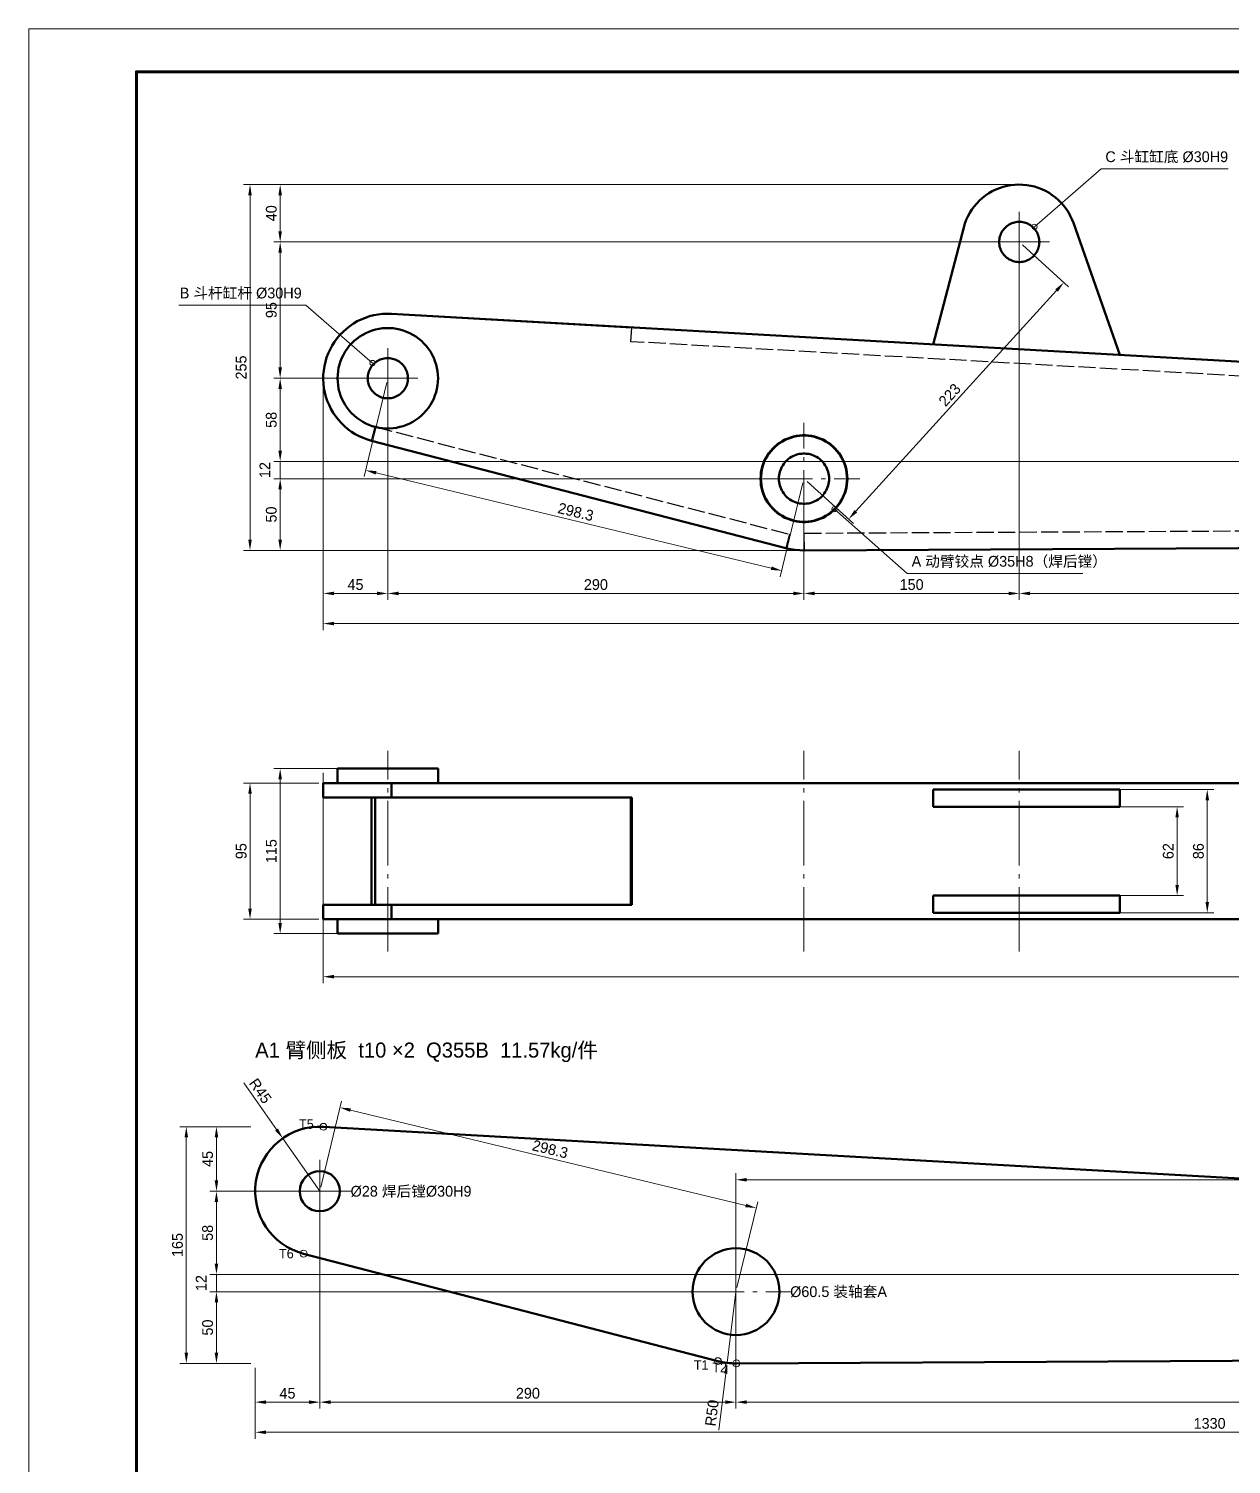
# Model space of a CAD drawing. Header units: millimetres. Extents: x 0 to 2523, y 0 to 1782.
# Drawn here: x 0 to 838, y 781 to 1782 of the extents above; entities that cross this region are included whole.
import ezdxf
from ezdxf.enums import TextEntityAlignment as Align

# ---------------------------------------------------------------- set-up
doc = ezdxf.new("R2010")
doc.units = ezdxf.units.MM
doc.header["$LTSCALE"] = 3
doc.linetypes.add('GB_CENTER', pattern=[20, 15, -2, 1, -2])
doc.linetypes.add('GB_HIDDEN', pattern=[5, 4, -1])
for name, color, linetype, lineweight in [('CENTER', 7, 'GB_CENTER', 18), ('DIM', 7, 'Continuous', 18), ('FRAME', 7, 'Continuous', 70), ('HIDDEN', 7, 'GB_HIDDEN', 25), ('OUTLINE', 7, 'Continuous', 50), ('TEXT', 7, 'Continuous', 25), ('THIN', 7, 'Continuous', 18)]:
    doc.layers.add(name, color=color, linetype=linetype, lineweight=lineweight)
doc.styles.add('CJK', font='wqy-zenhei.ttc')
doc.dimstyles.new('GB', dxfattribs={"dimscale": 3, "dimtxt": 2.5, "dimasz": 2.5, "dimexe": 1.5, "dimexo": 1, "dimgap": 0.8, "dimtad": 1, "dimdec": 1, "dimdsep": 46, "dimtxsty": 'CJK', "dimcen": 2.5, "dimazin": 3, "dimtfac": 1, "dimtmove": 0, "dimatfit": 3, "dimlwd": 18, "dimlwe": 18})

msp = doc.modelspace()

# ---------------------------------------------------------------- linework, layer by layer
at = {"layer": 'CENTER'}
for p, q in [((690.2, 1609.37), (690.2, 1657.37)), ((666.2, 1633.37), (714.2, 1633.37)), ((250.2, 1514.37), (250.2, 1562.37)), ((226.2, 1538.37), (274.2, 1538.37)), ((540.2, 1429.37), (540.2, 1507.37)), ((501.2, 1468.37), (579.2, 1468.37)), ((250.2, 1138.74), (250.2, 1278.74)), ((540.2, 1138.74), (540.2, 1278.74)), ((690.2, 1138.74), (690.2, 1278.74)), ((202.81, 948.69), (202.81, 994.69)), ((179.81, 971.69), (225.81, 971.69)), ((492.81, 862.44), (492.81, 940.94)), ((453.56, 901.69), (532.06, 901.69))]:
    msp.add_line(p, q, dxfattribs=at)
at = {"layer": 'DIM'}
for points in [[(700.8, 1643.97), (747.2, 1684.37), (835.7, 1684.37)], [(239.59, 1548.97), (193.2, 1589.37), (104.7, 1589.37)], [(561.41, 1447.16), (612.2, 1402.37), (734.45, 1402.37)]]:
    msp.add_lwpolyline(points, dxfattribs=at)
for centre in [(700.8, 1643.97), (239.59, 1548.97), (561.41, 1447.16)]:
    msp.add_circle(centre, 1.8, dxfattribs=at)
at = {"layer": 'FRAME'}
msp.add_lwpolyline([(75, 30), (2493, 30), (2493, 1752), (75, 1752)], close=True, dxfattribs=at)
at = {"layer": 'HIDDEN'}
for points in [[(727.94, 1646.61), (726.94, 1649.17), (725.77, 1651.67), (724.42, 1654.07), (722.92, 1656.38), (721.26, 1658.57), (719.45, 1660.65), (717.5, 1662.6), (715.42, 1664.41), (713.23, 1666.07), (710.92, 1667.58), (708.52, 1668.93), (706.03, 1670.1), (703.46, 1671.11), (700.83, 1671.93), (698.15, 1672.57), (695.44, 1673.02), (692.69, 1673.29), (689.94, 1673.37), (687.19, 1673.26), (684.45, 1672.95), (681.74, 1672.46), (679.07, 1671.79), (676.45, 1670.93), (673.9, 1669.9), (671.42, 1668.69), (669.04, 1667.31), (666.75, 1665.78), (664.57, 1664.08), (662.52, 1662.25), (660.6, 1660.28), (658.82, 1658.17), (657.18, 1655.96), (655.71, 1653.63), (654.4, 1651.21), (653.25, 1648.7), (652.28, 1646.12), (651.5, 1643.48)], [(727.94, 1646.61), (726.94, 1649.17), (725.77, 1651.67), (724.42, 1654.07), (722.92, 1656.38), (721.26, 1658.57), (719.45, 1660.65), (717.5, 1662.6), (715.42, 1664.41), (713.23, 1666.07), (710.92, 1667.58), (708.52, 1668.93), (706.03, 1670.1), (703.46, 1671.11), (700.83, 1671.93), (698.15, 1672.57), (695.44, 1673.02), (692.69, 1673.29), (689.94, 1673.37), (687.19, 1673.26), (684.45, 1672.95), (681.74, 1672.46), (679.07, 1671.79), (676.45, 1670.93), (673.9, 1669.9), (671.42, 1668.69), (669.04, 1667.31), (666.75, 1665.78), (664.57, 1664.08), (662.52, 1662.25), (660.6, 1660.28), (658.82, 1658.17), (657.18, 1655.96), (655.71, 1653.63), (654.4, 1651.21), (653.25, 1648.7), (652.28, 1646.12), (651.5, 1643.48)], [(727.94, 1646.61), (726.94, 1649.17), (725.77, 1651.67), (724.42, 1654.07), (722.92, 1656.38), (721.26, 1658.57), (719.45, 1660.65), (717.5, 1662.6), (715.42, 1664.41), (713.23, 1666.07), (710.92, 1667.58), (708.52, 1668.93), (706.03, 1670.1), (703.46, 1671.11), (700.83, 1671.93), (698.15, 1672.57), (695.44, 1673.02), (692.69, 1673.29), (689.94, 1673.37), (687.19, 1673.26), (684.45, 1672.95), (681.74, 1672.46), (679.07, 1671.79), (676.45, 1670.93), (673.9, 1669.9), (671.42, 1668.69), (669.04, 1667.31), (666.75, 1665.78), (664.57, 1664.08), (662.52, 1662.25), (660.6, 1660.28), (658.82, 1658.17), (657.18, 1655.96), (655.71, 1653.63), (654.4, 1651.21), (653.25, 1648.7), (652.28, 1646.12), (651.5, 1643.48)], [(651.5, 1643.48), (630.2, 1561.99)], [(651.5, 1643.48), (630.2, 1561.99)], [(651.5, 1643.48), (630.2, 1561.99)], [(704.2, 1633.37), (704.16, 1632.39), (704.06, 1631.42), (703.89, 1630.46), (703.65, 1629.51), (703.35, 1628.58), (702.99, 1627.67), (702.56, 1626.8), (702.07, 1625.95), (701.52, 1625.14), (700.92, 1624.37), (700.27, 1623.64), (699.56, 1622.96), (698.82, 1622.34), (698.03, 1621.76), (697.2, 1621.24), (696.33, 1620.79), (695.44, 1620.39), (694.52, 1620.05), (693.58, 1619.78), (692.63, 1619.58), (691.66, 1619.45), (690.69, 1619.38), (689.71, 1619.38), (688.73, 1619.45), (687.77, 1619.58), (686.81, 1619.78), (685.87, 1620.05), (684.95, 1620.39), (684.06, 1620.79), (683.2, 1621.24), (682.37, 1621.76), (681.58, 1622.34), (680.83, 1622.96), (680.13, 1623.64), (679.47, 1624.37), (678.87, 1625.14), (678.32, 1625.95), (677.84, 1626.8), (677.41, 1627.67), (677.04, 1628.58), (676.74, 1629.51), (676.5, 1630.46), (676.33, 1631.42), (676.23, 1632.39), (676.2, 1633.37), (676.23, 1634.34), (676.33, 1635.32), (676.5, 1636.28), (676.74, 1637.23), (677.04, 1638.16), (677.41, 1639.06), (677.84, 1639.94), (678.32, 1640.79), (678.87, 1641.6), (679.47, 1642.37), (680.13, 1643.09), (680.83, 1643.77), (681.58, 1644.4), (682.37, 1644.97), (683.2, 1645.49), (684.06, 1645.95), (684.95, 1646.35), (685.87, 1646.68), (686.81, 1646.95), (687.77, 1647.16), (688.73, 1647.29), (689.71, 1647.36), (690.69, 1647.36), (691.66, 1647.29), (692.63, 1647.16), (693.58, 1646.95), (694.52, 1646.68), (695.44, 1646.35), (696.33, 1645.95), (697.2, 1645.49), (698.03, 1644.97), (698.82, 1644.4), (699.56, 1643.77), (700.27, 1643.09), (700.92, 1642.37), (701.52, 1641.6), (702.07, 1640.79), (702.56, 1639.94), (702.99, 1639.06), (703.35, 1638.16), (703.65, 1637.23), (703.89, 1636.28), (704.06, 1635.32), (704.16, 1634.34), (704.2, 1633.37)], [(704.2, 1633.37), (704.16, 1632.39), (704.06, 1631.42), (703.89, 1630.46), (703.65, 1629.51), (703.35, 1628.58), (702.99, 1627.67), (702.56, 1626.8), (702.07, 1625.95), (701.52, 1625.14), (700.92, 1624.37), (700.27, 1623.64), (699.56, 1622.96), (698.82, 1622.34), (698.03, 1621.76), (697.2, 1621.24), (696.33, 1620.79), (695.44, 1620.39), (694.52, 1620.05), (693.58, 1619.78), (692.63, 1619.58), (691.66, 1619.45), (690.69, 1619.38), (689.71, 1619.38), (688.73, 1619.45), (687.77, 1619.58), (686.81, 1619.78), (685.87, 1620.05), (684.95, 1620.39), (684.06, 1620.79), (683.2, 1621.24), (682.37, 1621.76), (681.58, 1622.34), (680.83, 1622.96), (680.13, 1623.64), (679.47, 1624.37), (678.87, 1625.14), (678.32, 1625.95), (677.84, 1626.8), (677.41, 1627.67), (677.04, 1628.58), (676.74, 1629.51), (676.5, 1630.46), (676.33, 1631.42), (676.23, 1632.39), (676.2, 1633.37), (676.23, 1634.34), (676.33, 1635.32), (676.5, 1636.28), (676.74, 1637.23), (677.04, 1638.16), (677.41, 1639.06), (677.84, 1639.94), (678.32, 1640.79), (678.87, 1641.6), (679.47, 1642.37), (680.13, 1643.09), (680.83, 1643.77), (681.58, 1644.4), (682.37, 1644.97), (683.2, 1645.49), (684.06, 1645.95), (684.95, 1646.35), (685.87, 1646.68), (686.81, 1646.95), (687.77, 1647.16), (688.73, 1647.29), (689.71, 1647.36), (690.69, 1647.36), (691.66, 1647.29), (692.63, 1647.16), (693.58, 1646.95), (694.52, 1646.68), (695.44, 1646.35), (696.33, 1645.95), (697.2, 1645.49), (698.03, 1644.97), (698.82, 1644.4), (699.56, 1643.77), (700.27, 1643.09), (700.92, 1642.37), (701.52, 1641.6), (702.07, 1640.79), (702.56, 1639.94), (702.99, 1639.06), (703.35, 1638.16), (703.65, 1637.23), (703.89, 1636.28), (704.06, 1635.32), (704.16, 1634.34), (704.2, 1633.37)], [(704.2, 1633.37), (704.16, 1632.39), (704.06, 1631.42), (703.89, 1630.46), (703.65, 1629.51), (703.35, 1628.58), (702.99, 1627.67), (702.56, 1626.8), (702.07, 1625.95), (701.52, 1625.14), (700.92, 1624.37), (700.27, 1623.64), (699.56, 1622.96), (698.82, 1622.34), (698.03, 1621.76), (697.2, 1621.24), (696.33, 1620.79), (695.44, 1620.39), (694.52, 1620.05), (693.58, 1619.78), (692.63, 1619.58), (691.66, 1619.45), (690.69, 1619.38), (689.71, 1619.38), (688.73, 1619.45), (687.77, 1619.58), (686.81, 1619.78), (685.87, 1620.05), (684.95, 1620.39), (684.06, 1620.79), (683.2, 1621.24), (682.37, 1621.76), (681.58, 1622.34), (680.83, 1622.96), (680.13, 1623.64), (679.47, 1624.37), (678.87, 1625.14), (678.32, 1625.95), (677.84, 1626.8), (677.41, 1627.67), (677.04, 1628.58), (676.74, 1629.51), (676.5, 1630.46), (676.33, 1631.42), (676.23, 1632.39), (676.2, 1633.37), (676.23, 1634.34), (676.33, 1635.32), (676.5, 1636.28), (676.74, 1637.23), (677.04, 1638.16), (677.41, 1639.06), (677.84, 1639.94), (678.32, 1640.79), (678.87, 1641.6), (679.47, 1642.37), (680.13, 1643.09), (680.83, 1643.77), (681.58, 1644.4), (682.37, 1644.97), (683.2, 1645.49), (684.06, 1645.95), (684.95, 1646.35), (685.87, 1646.68), (686.81, 1646.95), (687.77, 1647.16), (688.73, 1647.29), (689.71, 1647.36), (690.69, 1647.36), (691.66, 1647.29), (692.63, 1647.16), (693.58, 1646.95), (694.52, 1646.68), (695.44, 1646.35), (696.33, 1645.95), (697.2, 1645.49), (698.03, 1644.97), (698.82, 1644.4), (699.56, 1643.77), (700.27, 1643.09), (700.92, 1642.37), (701.52, 1641.6), (702.07, 1640.79), (702.56, 1639.94), (702.99, 1639.06), (703.35, 1638.16), (703.65, 1637.23), (703.89, 1636.28), (704.06, 1635.32), (704.16, 1634.34), (704.2, 1633.37)], [(760.2, 1554.65), (727.94, 1646.61)], [(760.2, 1554.65), (727.94, 1646.61)], [(252.73, 1583.3), (249.65, 1583.37), (246.58, 1583.22), (243.52, 1582.87), (240.49, 1582.31), (237.5, 1581.54), (234.58, 1580.57), (231.73, 1579.4), (228.96, 1578.04), (226.3, 1576.5), (223.75, 1574.77), (221.32, 1572.88), (219.02, 1570.82), (216.88, 1568.61), (214.88, 1566.26), (213.06, 1563.78), (211.41, 1561.18), (209.94, 1558.47), (208.66, 1555.67), (207.57, 1552.79), (206.68, 1549.84), (206, 1546.83), (205.52, 1543.79), (205.26, 1540.72), (205.2, 1537.64), (205.36, 1534.56), (205.72, 1531.5), (206.3, 1528.48), (207.08, 1525.5), (208.06, 1522.58), (209.24, 1519.73), (210.61, 1516.97), (212.17, 1514.31), (213.9, 1511.77), (215.81, 1509.35), (217.87, 1507.06), (220.09, 1504.92), (222.45, 1502.94), (224.94, 1501.13), (227.54, 1499.49), (230.26, 1498.03), (233.06, 1496.76), (235.95, 1495.68), (238.91, 1494.81)], [(252.73, 1583.3), (249.65, 1583.37), (246.58, 1583.22), (243.52, 1582.87), (240.49, 1582.31), (237.5, 1581.54), (234.58, 1580.57), (231.73, 1579.4), (228.96, 1578.04), (226.3, 1576.5), (223.75, 1574.77), (221.32, 1572.88), (219.02, 1570.82), (216.88, 1568.61), (214.88, 1566.26), (213.06, 1563.78), (211.41, 1561.18), (209.94, 1558.47), (208.66, 1555.67), (207.57, 1552.79), (206.68, 1549.84), (206, 1546.83), (205.52, 1543.79), (205.26, 1540.72), (205.2, 1537.64), (205.36, 1534.56), (205.72, 1531.5), (206.3, 1528.48), (207.08, 1525.5), (208.06, 1522.58), (209.24, 1519.73), (210.61, 1516.97), (212.17, 1514.31), (213.9, 1511.77), (215.81, 1509.35), (217.87, 1507.06), (220.09, 1504.92), (222.45, 1502.94), (224.94, 1501.13), (227.54, 1499.49), (230.26, 1498.03), (233.06, 1496.76), (235.95, 1495.68), (238.91, 1494.81)], [(252.73, 1583.3), (249.65, 1583.37), (246.58, 1583.22), (243.52, 1582.87), (240.49, 1582.31), (237.5, 1581.54), (234.58, 1580.57), (231.73, 1579.4), (228.96, 1578.04), (226.3, 1576.5), (223.75, 1574.77), (221.32, 1572.88), (219.02, 1570.82), (216.88, 1568.61), (214.88, 1566.26), (213.06, 1563.78), (211.41, 1561.18), (209.94, 1558.47), (208.66, 1555.67), (207.57, 1552.79), (206.68, 1549.84), (206, 1546.83), (205.52, 1543.79), (205.26, 1540.72), (205.2, 1537.64), (205.36, 1534.56), (205.72, 1531.5), (206.3, 1528.48), (207.08, 1525.5), (208.06, 1522.58), (209.24, 1519.73), (210.61, 1516.97), (212.17, 1514.31), (213.9, 1511.77), (215.81, 1509.35), (217.87, 1507.06), (220.09, 1504.92), (222.45, 1502.94), (224.94, 1501.13), (227.54, 1499.49), (230.26, 1498.03), (233.06, 1496.76), (235.95, 1495.68), (238.91, 1494.81)], [(420.2, 1573.84), (252.73, 1583.3)], [(1492.73, 1513.3), (252.73, 1583.3)], [(285.2, 1538.37), (285.11, 1540.81), (284.86, 1543.24), (284.43, 1545.65), (283.84, 1548.02), (283.09, 1550.34), (282.17, 1552.6), (281.1, 1554.8), (279.88, 1556.92), (278.51, 1558.94), (277.01, 1560.87), (275.37, 1562.68), (273.62, 1564.38), (271.74, 1565.95), (269.77, 1567.38), (267.7, 1568.68), (265.54, 1569.83), (263.31, 1570.82), (261.01, 1571.66), (258.66, 1572.33), (256.27, 1572.84), (253.86, 1573.18), (251.42, 1573.35), (248.98, 1573.35), (246.54, 1573.18), (244.12, 1572.84), (241.73, 1572.33), (239.38, 1571.66), (237.09, 1570.82), (234.85, 1569.83), (232.7, 1568.68), (230.62, 1567.38), (228.65, 1565.95), (226.78, 1564.38), (225.02, 1562.68), (223.39, 1560.87), (221.88, 1558.94), (220.51, 1556.92), (219.29, 1554.8), (218.22, 1552.6), (217.31, 1550.34), (216.55, 1548.02), (215.96, 1545.65), (215.54, 1543.24), (215.28, 1540.81), (215.2, 1538.37), (215.28, 1535.93), (215.54, 1533.5), (215.96, 1531.09), (216.55, 1528.72), (217.31, 1526.4), (218.22, 1524.13), (219.29, 1521.94), (220.51, 1519.82), (221.88, 1517.8), (223.39, 1515.87), (225.02, 1514.06), (226.78, 1512.36), (228.65, 1510.79), (230.62, 1509.35), (232.7, 1508.06), (234.85, 1506.91), (237.09, 1505.92), (239.38, 1505.08), (241.73, 1504.41), (244.12, 1503.9), (246.54, 1503.56), (248.98, 1503.39), (251.42, 1503.39), (253.86, 1503.56), (256.27, 1503.9), (258.66, 1504.41), (261.01, 1505.08), (263.31, 1505.92), (265.54, 1506.91), (267.7, 1508.06), (269.77, 1509.35), (271.74, 1510.79), (273.62, 1512.36), (275.37, 1514.06), (277.01, 1515.87), (278.51, 1517.8), (279.88, 1519.82), (281.1, 1521.94), (282.17, 1524.13), (283.09, 1526.4), (283.84, 1528.72), (284.43, 1531.09), (284.86, 1533.5), (285.11, 1535.93), (285.2, 1538.37)], [(285.2, 1538.37), (285.11, 1540.81), (284.86, 1543.24), (284.43, 1545.65), (283.84, 1548.02), (283.09, 1550.34), (282.17, 1552.6), (281.1, 1554.8), (279.88, 1556.92), (278.51, 1558.94), (277.01, 1560.87), (275.37, 1562.68), (273.62, 1564.38), (271.74, 1565.95), (269.77, 1567.38), (267.7, 1568.68), (265.54, 1569.83), (263.31, 1570.82), (261.01, 1571.66), (258.66, 1572.33), (256.27, 1572.84), (253.86, 1573.18), (251.42, 1573.35), (248.98, 1573.35), (246.54, 1573.18), (244.12, 1572.84), (241.73, 1572.33), (239.38, 1571.66), (237.09, 1570.82), (234.85, 1569.83), (232.7, 1568.68), (230.62, 1567.38), (228.65, 1565.95), (226.78, 1564.38), (225.02, 1562.68), (223.39, 1560.87), (221.88, 1558.94), (220.51, 1556.92), (219.29, 1554.8), (218.22, 1552.6), (217.31, 1550.34), (216.55, 1548.02), (215.96, 1545.65), (215.54, 1543.24), (215.28, 1540.81), (215.2, 1538.37), (215.28, 1535.93), (215.54, 1533.5), (215.96, 1531.09), (216.55, 1528.72), (217.31, 1526.4), (218.22, 1524.13), (219.29, 1521.94), (220.51, 1519.82), (221.88, 1517.8), (223.39, 1515.87), (225.02, 1514.06), (226.78, 1512.36), (228.65, 1510.79), (230.62, 1509.35), (232.7, 1508.06), (234.85, 1506.91), (237.09, 1505.92), (239.38, 1505.08), (241.73, 1504.41), (244.12, 1503.9), (246.54, 1503.56), (248.98, 1503.39), (251.42, 1503.39), (253.86, 1503.56), (256.27, 1503.9), (258.66, 1504.41), (261.01, 1505.08), (263.31, 1505.92), (265.54, 1506.91), (267.7, 1508.06), (269.77, 1509.35), (271.74, 1510.79), (273.62, 1512.36), (275.37, 1514.06), (277.01, 1515.87), (278.51, 1517.8), (279.88, 1519.82), (281.1, 1521.94), (282.17, 1524.13), (283.09, 1526.4), (283.84, 1528.72), (284.43, 1531.09), (284.86, 1533.5), (285.11, 1535.93), (285.2, 1538.37)], [(285.2, 1538.37), (285.11, 1540.81), (284.86, 1543.24), (284.43, 1545.65), (283.84, 1548.02), (283.09, 1550.34), (282.17, 1552.6), (281.1, 1554.8), (279.88, 1556.92), (278.51, 1558.94), (277.01, 1560.87), (275.37, 1562.68), (273.62, 1564.38), (271.74, 1565.95), (269.77, 1567.38), (267.7, 1568.68), (265.54, 1569.83), (263.31, 1570.82), (261.01, 1571.66), (258.66, 1572.33), (256.27, 1572.84), (253.86, 1573.18), (251.42, 1573.35), (248.98, 1573.35), (246.54, 1573.18), (244.12, 1572.84), (241.73, 1572.33), (239.38, 1571.66), (237.09, 1570.82), (234.85, 1569.83), (232.7, 1568.68), (230.62, 1567.38), (228.65, 1565.95), (226.78, 1564.38), (225.02, 1562.68), (223.39, 1560.87), (221.88, 1558.94), (220.51, 1556.92), (219.29, 1554.8), (218.22, 1552.6), (217.31, 1550.34), (216.55, 1548.02), (215.96, 1545.65), (215.54, 1543.24), (215.28, 1540.81), (215.2, 1538.37), (215.28, 1535.93), (215.54, 1533.5), (215.96, 1531.09), (216.55, 1528.72), (217.31, 1526.4), (218.22, 1524.13), (219.29, 1521.94), (220.51, 1519.82), (221.88, 1517.8), (223.39, 1515.87), (225.02, 1514.06), (226.78, 1512.36), (228.65, 1510.79), (230.62, 1509.35), (232.7, 1508.06), (234.85, 1506.91), (237.09, 1505.92), (239.38, 1505.08), (241.73, 1504.41), (244.12, 1503.9), (246.54, 1503.56), (248.98, 1503.39), (251.42, 1503.39), (253.86, 1503.56), (256.27, 1503.9), (258.66, 1504.41), (261.01, 1505.08), (263.31, 1505.92), (265.54, 1506.91), (267.7, 1508.06), (269.77, 1509.35), (271.74, 1510.79), (273.62, 1512.36), (275.37, 1514.06), (277.01, 1515.87), (278.51, 1517.8), (279.88, 1519.82), (281.1, 1521.94), (282.17, 1524.13), (283.09, 1526.4), (283.84, 1528.72), (284.43, 1531.09), (284.86, 1533.5), (285.11, 1535.93), (285.2, 1538.37)], [(419.63, 1563.86), (420.2, 1573.84)], [(419.63, 1563.86), (420.2, 1573.84)], [(1492.17, 1503.31), (419.63, 1563.86)], [(1492.17, 1503.31), (419.63, 1563.86)], [(630.2, 1561.99), (760.2, 1554.65)], [(630.2, 1561.99), (760.2, 1554.65)], [(630.2, 1561.99), (760.2, 1554.65)], [(630.2, 1561.99), (760.2, 1554.65)], [(264.2, 1538.37), (264.16, 1537.39), (264.06, 1536.42), (263.89, 1535.46), (263.65, 1534.51), (263.35, 1533.58), (262.99, 1532.67), (262.56, 1531.8), (262.07, 1530.95), (261.52, 1530.14), (260.92, 1529.37), (260.27, 1528.64), (259.56, 1527.96), (258.82, 1527.34), (258.03, 1526.76), (257.2, 1526.24), (256.33, 1525.79), (255.44, 1525.39), (254.52, 1525.05), (253.58, 1524.78), (252.63, 1524.58), (251.66, 1524.45), (250.69, 1524.38), (249.71, 1524.38), (248.73, 1524.45), (247.77, 1524.58), (246.81, 1524.78), (245.87, 1525.05), (244.95, 1525.39), (244.06, 1525.79), (243.2, 1526.24), (242.37, 1526.76), (241.58, 1527.34), (240.83, 1527.96), (240.13, 1528.64), (239.47, 1529.37), (238.87, 1530.14), (238.32, 1530.95), (237.84, 1531.8), (237.41, 1532.67), (237.04, 1533.58), (236.74, 1534.51), (236.5, 1535.46), (236.33, 1536.42), (236.23, 1537.39), (236.2, 1538.37), (236.23, 1539.34), (236.33, 1540.32), (236.5, 1541.28), (236.74, 1542.23), (237.04, 1543.16), (237.41, 1544.06), (237.84, 1544.94), (238.32, 1545.79), (238.87, 1546.6), (239.47, 1547.37), (240.13, 1548.09), (240.83, 1548.77), (241.58, 1549.4), (242.37, 1549.97), (243.2, 1550.49), (244.06, 1550.95), (244.95, 1551.35), (245.87, 1551.68), (246.81, 1551.95), (247.77, 1552.16), (248.73, 1552.29), (249.71, 1552.36), (250.69, 1552.36), (251.66, 1552.29), (252.63, 1552.16), (253.58, 1551.95), (254.52, 1551.68), (255.44, 1551.35), (256.33, 1550.95), (257.2, 1550.49), (258.03, 1549.97), (258.82, 1549.4), (259.56, 1548.77), (260.27, 1548.09), (260.92, 1547.37), (261.52, 1546.6), (262.07, 1545.79), (262.56, 1544.94), (262.99, 1544.06), (263.35, 1543.16), (263.65, 1542.23), (263.89, 1541.28), (264.06, 1540.32), (264.16, 1539.34), (264.2, 1538.37)], [(264.2, 1538.37), (264.16, 1537.39), (264.06, 1536.42), (263.89, 1535.46), (263.65, 1534.51), (263.35, 1533.58), (262.99, 1532.67), (262.56, 1531.8), (262.07, 1530.95), (261.52, 1530.14), (260.92, 1529.37), (260.27, 1528.64), (259.56, 1527.96), (258.82, 1527.34), (258.03, 1526.76), (257.2, 1526.24), (256.33, 1525.79), (255.44, 1525.39), (254.52, 1525.05), (253.58, 1524.78), (252.63, 1524.58), (251.66, 1524.45), (250.69, 1524.38), (249.71, 1524.38), (248.73, 1524.45), (247.77, 1524.58), (246.81, 1524.78), (245.87, 1525.05), (244.95, 1525.39), (244.06, 1525.79), (243.2, 1526.24), (242.37, 1526.76), (241.58, 1527.34), (240.83, 1527.96), (240.13, 1528.64), (239.47, 1529.37), (238.87, 1530.14), (238.32, 1530.95), (237.84, 1531.8), (237.41, 1532.67), (237.04, 1533.58), (236.74, 1534.51), (236.5, 1535.46), (236.33, 1536.42), (236.23, 1537.39), (236.2, 1538.37), (236.23, 1539.34), (236.33, 1540.32), (236.5, 1541.28), (236.74, 1542.23), (237.04, 1543.16), (237.41, 1544.06), (237.84, 1544.94), (238.32, 1545.79), (238.87, 1546.6), (239.47, 1547.37), (240.13, 1548.09), (240.83, 1548.77), (241.58, 1549.4), (242.37, 1549.97), (243.2, 1550.49), (244.06, 1550.95), (244.95, 1551.35), (245.87, 1551.68), (246.81, 1551.95), (247.77, 1552.16), (248.73, 1552.29), (249.71, 1552.36), (250.69, 1552.36), (251.66, 1552.29), (252.63, 1552.16), (253.58, 1551.95), (254.52, 1551.68), (255.44, 1551.35), (256.33, 1550.95), (257.2, 1550.49), (258.03, 1549.97), (258.82, 1549.4), (259.56, 1548.77), (260.27, 1548.09), (260.92, 1547.37), (261.52, 1546.6), (262.07, 1545.79), (262.56, 1544.94), (262.99, 1544.06), (263.35, 1543.16), (263.65, 1542.23), (263.89, 1541.28), (264.06, 1540.32), (264.16, 1539.34), (264.2, 1538.37)], [(264.2, 1538.37), (264.16, 1539.34), (264.06, 1540.32), (263.89, 1541.28), (263.65, 1542.23), (263.35, 1543.16), (262.99, 1544.06), (262.56, 1544.94), (262.07, 1545.79), (261.52, 1546.6), (260.92, 1547.37), (260.27, 1548.09), (259.56, 1548.77), (258.82, 1549.4), (258.03, 1549.97), (257.2, 1550.49), (256.33, 1550.95), (255.44, 1551.35), (254.52, 1551.68), (253.58, 1551.95), (252.63, 1552.16), (251.66, 1552.29), (250.69, 1552.36), (249.71, 1552.36), (248.73, 1552.29), (247.77, 1552.16), (246.81, 1551.95), (245.87, 1551.68), (244.95, 1551.35), (244.06, 1550.95), (243.2, 1550.49), (242.37, 1549.97), (241.58, 1549.4), (240.83, 1548.77), (240.13, 1548.09), (239.47, 1547.37), (238.87, 1546.6), (238.32, 1545.79), (237.84, 1544.94), (237.41, 1544.06), (237.04, 1543.16), (236.74, 1542.23), (236.5, 1541.28), (236.33, 1540.32), (236.23, 1539.34), (236.2, 1538.37), (236.23, 1537.39), (236.33, 1536.42), (236.5, 1535.46), (236.74, 1534.51), (237.04, 1533.58), (237.41, 1532.67), (237.84, 1531.8), (238.32, 1530.95), (238.87, 1530.14), (239.47, 1529.37), (240.13, 1528.64), (240.83, 1527.96), (241.58, 1527.34), (242.37, 1526.76), (243.2, 1526.24), (244.06, 1525.79), (244.95, 1525.39), (245.87, 1525.05), (246.81, 1524.78), (247.77, 1524.58), (248.73, 1524.45), (249.71, 1524.38), (250.69, 1524.38), (251.66, 1524.45), (252.63, 1524.58), (253.58, 1524.78), (254.52, 1525.05), (255.44, 1525.39), (256.33, 1525.79), (257.2, 1526.24), (258.03, 1526.76), (258.82, 1527.34), (259.56, 1527.96), (260.27, 1528.64), (260.92, 1529.37), (261.52, 1530.14), (262.07, 1530.95), (262.56, 1531.8), (262.99, 1532.67), (263.35, 1533.58), (263.65, 1534.51), (263.89, 1535.46), (264.06, 1536.42), (264.16, 1537.39), (264.2, 1538.37)], [(238.91, 1494.81), (241.42, 1504.49)], [(238.91, 1494.81), (241.42, 1504.49)], [(241.42, 1504.49), (530.16, 1429.65)], [(241.42, 1504.49), (530.16, 1429.65)], [(238.91, 1494.81), (527.65, 1419.97)], [(570.45, 1468.37), (570.37, 1466.26), (570.15, 1464.16), (569.79, 1462.08), (569.27, 1460.03), (568.62, 1458.02), (567.83, 1456.06), (566.91, 1454.17), (565.85, 1452.34), (564.67, 1450.59), (563.37, 1448.92), (561.96, 1447.35), (560.44, 1445.89), (558.82, 1444.53), (557.11, 1443.29), (555.32, 1442.17), (553.46, 1441.18), (551.53, 1440.32), (549.54, 1439.6), (547.51, 1439.02), (545.45, 1438.58), (543.36, 1438.28), (541.25, 1438.14), (539.14, 1438.14), (537.03, 1438.28), (534.94, 1438.58), (532.88, 1439.02), (530.85, 1439.6), (528.86, 1440.32), (526.94, 1441.18), (525.07, 1442.17), (523.28, 1443.29), (521.57, 1444.53), (519.96, 1445.89), (518.44, 1447.35), (517.02, 1448.92), (515.72, 1450.59), (514.54, 1452.34), (513.49, 1454.17), (512.56, 1456.06), (511.77, 1458.02), (511.12, 1460.03), (510.61, 1462.08), (510.24, 1464.16), (510.02, 1466.26), (509.95, 1468.37), (510.02, 1470.48), (510.24, 1472.58), (510.61, 1474.66), (511.12, 1476.71), (511.77, 1478.71), (512.56, 1480.67), (513.49, 1482.57), (514.54, 1484.4), (515.72, 1486.15), (517.02, 1487.81), (518.44, 1489.38), (519.96, 1490.85), (521.57, 1492.21), (523.28, 1493.45), (525.07, 1494.57), (526.94, 1495.56), (528.86, 1496.42), (530.85, 1497.14), (532.88, 1497.72), (534.94, 1498.16), (537.03, 1498.45), (539.14, 1498.6), (541.25, 1498.6), (543.36, 1498.45), (545.45, 1498.16), (547.51, 1497.72), (549.54, 1497.14), (551.53, 1496.42), (553.46, 1495.56), (555.32, 1494.57), (557.11, 1493.45), (558.82, 1492.21), (560.44, 1490.85), (561.96, 1489.38), (563.37, 1487.81), (564.67, 1486.15), (565.85, 1484.4), (566.91, 1482.57), (567.83, 1480.67), (568.62, 1478.71), (569.27, 1476.71), (569.79, 1474.66), (570.15, 1472.58), (570.37, 1470.48), (570.45, 1468.37)], [(570.45, 1468.37), (570.37, 1466.26), (570.15, 1464.16), (569.79, 1462.08), (569.27, 1460.03), (568.62, 1458.02), (567.83, 1456.06), (566.91, 1454.17), (565.85, 1452.34), (564.67, 1450.59), (563.37, 1448.92), (561.96, 1447.35), (560.44, 1445.89), (558.82, 1444.53), (557.11, 1443.29), (555.32, 1442.17), (553.46, 1441.18), (551.53, 1440.32), (549.54, 1439.6), (547.51, 1439.02), (545.45, 1438.58), (543.36, 1438.28), (541.25, 1438.14), (539.14, 1438.14), (537.03, 1438.28), (534.94, 1438.58), (532.88, 1439.02), (530.85, 1439.6), (528.86, 1440.32), (526.94, 1441.18), (525.07, 1442.17), (523.28, 1443.29), (521.57, 1444.53), (519.96, 1445.89), (518.44, 1447.35), (517.02, 1448.92), (515.72, 1450.59), (514.54, 1452.34), (513.49, 1454.17), (512.56, 1456.06), (511.77, 1458.02), (511.12, 1460.03), (510.61, 1462.08), (510.24, 1464.16), (510.02, 1466.26), (509.95, 1468.37), (510.02, 1470.48), (510.24, 1472.58), (510.61, 1474.66), (511.12, 1476.71), (511.77, 1478.71), (512.56, 1480.67), (513.49, 1482.57), (514.54, 1484.4), (515.72, 1486.15), (517.02, 1487.81), (518.44, 1489.38), (519.96, 1490.85), (521.57, 1492.21), (523.28, 1493.45), (525.07, 1494.57), (526.94, 1495.56), (528.86, 1496.42), (530.85, 1497.14), (532.88, 1497.72), (534.94, 1498.16), (537.03, 1498.45), (539.14, 1498.6), (541.25, 1498.6), (543.36, 1498.45), (545.45, 1498.16), (547.51, 1497.72), (549.54, 1497.14), (551.53, 1496.42), (553.46, 1495.56), (555.32, 1494.57), (557.11, 1493.45), (558.82, 1492.21), (560.44, 1490.85), (561.96, 1489.38), (563.37, 1487.81), (564.67, 1486.15), (565.85, 1484.4), (566.91, 1482.57), (567.83, 1480.67), (568.62, 1478.71), (569.27, 1476.71), (569.79, 1474.66), (570.15, 1472.58), (570.37, 1470.48), (570.45, 1468.37)], [(570.45, 1468.37), (570.37, 1466.26), (570.15, 1464.16), (569.79, 1462.08), (569.27, 1460.03), (568.62, 1458.02), (567.83, 1456.06), (566.91, 1454.17), (565.85, 1452.34), (564.67, 1450.59), (563.37, 1448.92), (561.96, 1447.35), (560.44, 1445.89), (558.82, 1444.53), (557.11, 1443.29), (555.32, 1442.17), (553.46, 1441.18), (551.53, 1440.32), (549.54, 1439.6), (547.51, 1439.02), (545.45, 1438.58), (543.36, 1438.28), (541.25, 1438.14), (539.14, 1438.14), (537.03, 1438.28), (534.94, 1438.58), (532.88, 1439.02), (530.85, 1439.6), (528.86, 1440.32), (526.94, 1441.18), (525.07, 1442.17), (523.28, 1443.29), (521.57, 1444.53), (519.96, 1445.89), (518.44, 1447.35), (517.02, 1448.92), (515.72, 1450.59), (514.54, 1452.34), (513.49, 1454.17), (512.56, 1456.06), (511.77, 1458.02), (511.12, 1460.03), (510.61, 1462.08), (510.24, 1464.16), (510.02, 1466.26), (509.95, 1468.37), (510.02, 1470.48), (510.24, 1472.58), (510.61, 1474.66), (511.12, 1476.71), (511.77, 1478.71), (512.56, 1480.67), (513.49, 1482.57), (514.54, 1484.4), (515.72, 1486.15), (517.02, 1487.81), (518.44, 1489.38), (519.96, 1490.85), (521.57, 1492.21), (523.28, 1493.45), (525.07, 1494.57), (526.94, 1495.56), (528.86, 1496.42), (530.85, 1497.14), (532.88, 1497.72), (534.94, 1498.16), (537.03, 1498.45), (539.14, 1498.6), (541.25, 1498.6), (543.36, 1498.45), (545.45, 1498.16), (547.51, 1497.72), (549.54, 1497.14), (551.53, 1496.42), (553.46, 1495.56), (555.32, 1494.57), (557.11, 1493.45), (558.82, 1492.21), (560.44, 1490.85), (561.96, 1489.38), (563.37, 1487.81), (564.67, 1486.15), (565.85, 1484.4), (566.91, 1482.57), (567.83, 1480.67), (568.62, 1478.71), (569.27, 1476.71), (569.79, 1474.66), (570.15, 1472.58), (570.37, 1470.48), (570.45, 1468.37)], [(570.2, 1468.37), (570.12, 1470.46), (569.9, 1472.54), (569.54, 1474.61), (569.03, 1476.64), (568.39, 1478.63), (567.6, 1480.57), (566.69, 1482.45), (565.64, 1484.27), (564.47, 1486), (563.18, 1487.65), (561.78, 1489.21), (560.27, 1490.66), (558.67, 1492.01), (556.97, 1493.24), (555.2, 1494.35), (553.35, 1495.33), (551.43, 1496.18), (549.47, 1496.9), (547.45, 1497.48), (545.41, 1497.91), (543.33, 1498.2), (541.24, 1498.35), (539.15, 1498.35), (537.06, 1498.2), (534.99, 1497.91), (532.94, 1497.48), (530.93, 1496.9), (528.96, 1496.18), (527.05, 1495.33), (525.2, 1494.35), (523.42, 1493.24), (521.73, 1492.01), (520.12, 1490.66), (518.62, 1489.21), (517.22, 1487.65), (515.93, 1486), (514.76, 1484.27), (513.71, 1482.45), (512.79, 1480.57), (512.01, 1478.63), (511.36, 1476.64), (510.85, 1474.61), (510.49, 1472.54), (510.27, 1470.46), (510.2, 1468.37), (510.27, 1466.28), (510.49, 1464.19), (510.85, 1462.13), (511.36, 1460.1), (512.01, 1458.11), (512.79, 1456.17), (513.71, 1454.28), (514.76, 1452.47), (515.93, 1450.73), (517.22, 1449.08), (518.62, 1447.53), (520.12, 1446.07), (521.73, 1444.73), (523.42, 1443.5), (525.2, 1442.39), (527.05, 1441.4), (528.96, 1440.55), (530.93, 1439.84), (532.94, 1439.26), (534.99, 1438.82), (537.06, 1438.53), (539.15, 1438.39), (541.24, 1438.39), (543.33, 1438.53), (545.41, 1438.82), (547.45, 1439.26), (549.47, 1439.84), (551.43, 1440.55), (553.35, 1441.4), (555.2, 1442.39), (556.97, 1443.5), (558.67, 1444.73), (560.27, 1446.07), (561.78, 1447.53), (563.18, 1449.08), (564.47, 1450.73), (565.64, 1452.47), (566.69, 1454.28), (567.6, 1456.17), (568.39, 1458.11), (569.03, 1460.1), (569.54, 1462.13), (569.9, 1464.19), (570.12, 1466.28), (570.2, 1468.37)], [(557.7, 1468.37), (557.65, 1469.59), (557.53, 1470.8), (557.31, 1472.01), (557.02, 1473.19), (556.64, 1474.35), (556.18, 1475.49), (555.65, 1476.58), (555.04, 1477.64), (554.35, 1478.65), (553.6, 1479.62), (552.79, 1480.52), (551.91, 1481.37), (550.97, 1482.16), (549.98, 1482.88), (548.95, 1483.52), (547.87, 1484.1), (546.75, 1484.59), (545.6, 1485.01), (544.43, 1485.35), (543.24, 1485.6), (542.03, 1485.77), (540.81, 1485.86), (539.59, 1485.86), (538.37, 1485.77), (537.16, 1485.6), (535.96, 1485.35), (534.79, 1485.01), (533.64, 1484.59), (532.53, 1484.1), (531.45, 1483.52), (530.41, 1482.88), (529.42, 1482.16), (528.49, 1481.37), (527.61, 1480.52), (526.79, 1479.62), (526.04, 1478.65), (525.36, 1477.64), (524.74, 1476.58), (524.21, 1475.49), (523.75, 1474.35), (523.37, 1473.19), (523.08, 1472.01), (522.87, 1470.8), (522.74, 1469.59), (522.7, 1468.37), (522.74, 1467.15), (522.87, 1465.93), (523.08, 1464.73), (523.37, 1463.54), (523.75, 1462.38), (524.21, 1461.25), (524.74, 1460.15), (525.36, 1459.09), (526.04, 1458.08), (526.79, 1457.12), (527.61, 1456.21), (528.49, 1455.36), (529.42, 1454.58), (530.41, 1453.86), (531.45, 1453.21), (532.53, 1452.64), (533.64, 1452.14), (534.79, 1451.72), (535.96, 1451.39), (537.16, 1451.13), (538.37, 1450.96), (539.59, 1450.88), (540.81, 1450.88), (542.03, 1450.96), (543.24, 1451.13), (544.43, 1451.39), (545.6, 1451.72), (546.75, 1452.14), (547.87, 1452.64), (548.95, 1453.21), (549.98, 1453.86), (550.97, 1454.58), (551.91, 1455.36), (552.79, 1456.21), (553.6, 1457.12), (554.35, 1458.08), (555.04, 1459.09), (555.65, 1460.15), (556.18, 1461.25), (556.64, 1462.38), (557.02, 1463.54), (557.31, 1464.73), (557.53, 1465.93), (557.65, 1467.15), (557.7, 1468.37)], [(540.4, 1430.37), (1490.37, 1435.37)], [(540.4, 1430.37), (1490.37, 1435.37)], [(530.16, 1429.65), (527.65, 1419.97)], [(530.16, 1429.65), (527.65, 1419.97)], [(540.46, 1418.37), (540.4, 1430.37)], [(540.46, 1418.37), (540.4, 1430.37)], [(540.46, 1418.37), (1490.43, 1423.37)], [(527.65, 1419.97), (530.81, 1419.26), (534, 1418.75), (537.23, 1418.46), (540.46, 1418.37)], [(527.65, 1419.97), (530.81, 1419.26), (534, 1418.75), (537.23, 1418.46), (540.46, 1418.37)], [(527.65, 1419.97), (530.81, 1419.26), (534, 1418.75), (537.23, 1418.46), (540.46, 1418.37)]]:
    msp.add_lwpolyline(points, dxfattribs=at)
at = {"layer": 'OUTLINE'}
for points in [[(727.94, 1646.61), (726.94, 1649.17), (725.77, 1651.67), (724.42, 1654.07), (722.92, 1656.38), (721.26, 1658.57), (719.45, 1660.65), (717.5, 1662.6), (715.42, 1664.41), (713.23, 1666.07), (710.92, 1667.58), (708.52, 1668.93), (706.03, 1670.1), (703.46, 1671.11), (700.83, 1671.93), (698.15, 1672.57), (695.44, 1673.02), (692.69, 1673.29), (689.94, 1673.37), (687.19, 1673.26), (684.45, 1672.95), (681.74, 1672.46), (679.07, 1671.79), (676.45, 1670.93), (673.9, 1669.9), (671.42, 1668.69), (669.04, 1667.31), (666.75, 1665.78), (664.57, 1664.08), (662.52, 1662.25), (660.6, 1660.28), (658.82, 1658.17), (657.18, 1655.96), (655.71, 1653.63), (654.4, 1651.21), (653.25, 1648.7), (652.28, 1646.12), (651.5, 1643.48)], [(651.5, 1643.48), (630.2, 1561.99)], [(704.2, 1633.37), (704.16, 1632.39), (704.06, 1631.42), (703.89, 1630.46), (703.65, 1629.51), (703.35, 1628.58), (702.99, 1627.67), (702.56, 1626.8), (702.07, 1625.95), (701.52, 1625.14), (700.92, 1624.37), (700.27, 1623.64), (699.56, 1622.96), (698.82, 1622.34), (698.03, 1621.76), (697.2, 1621.24), (696.33, 1620.79), (695.44, 1620.39), (694.52, 1620.05), (693.58, 1619.78), (692.63, 1619.58), (691.66, 1619.45), (690.69, 1619.38), (689.71, 1619.38), (688.73, 1619.45), (687.77, 1619.58), (686.81, 1619.78), (685.87, 1620.05), (684.95, 1620.39), (684.06, 1620.79), (683.2, 1621.24), (682.37, 1621.76), (681.58, 1622.34), (680.83, 1622.96), (680.13, 1623.64), (679.47, 1624.37), (678.87, 1625.14), (678.32, 1625.95), (677.84, 1626.8), (677.41, 1627.67), (677.04, 1628.58), (676.74, 1629.51), (676.5, 1630.46), (676.33, 1631.42), (676.23, 1632.39), (676.2, 1633.37), (676.23, 1634.34), (676.33, 1635.32), (676.5, 1636.28), (676.74, 1637.23), (677.04, 1638.16), (677.41, 1639.06), (677.84, 1639.94), (678.32, 1640.79), (678.87, 1641.6), (679.47, 1642.37), (680.13, 1643.09), (680.83, 1643.77), (681.58, 1644.4), (682.37, 1644.97), (683.2, 1645.49), (684.06, 1645.95), (684.95, 1646.35), (685.87, 1646.68), (686.81, 1646.95), (687.77, 1647.16), (688.73, 1647.29), (689.71, 1647.36), (690.69, 1647.36), (691.66, 1647.29), (692.63, 1647.16), (693.58, 1646.95), (694.52, 1646.68), (695.44, 1646.35), (696.33, 1645.95), (697.2, 1645.49), (698.03, 1644.97), (698.82, 1644.4), (699.56, 1643.77), (700.27, 1643.09), (700.92, 1642.37), (701.52, 1641.6), (702.07, 1640.79), (702.56, 1639.94), (702.99, 1639.06), (703.35, 1638.16), (703.65, 1637.23), (703.89, 1636.28), (704.06, 1635.32), (704.16, 1634.34), (704.2, 1633.37)], [(760.2, 1554.65), (727.94, 1646.61)], [(760.2, 1554.65), (727.94, 1646.61)], [(252.73, 1583.3), (249.65, 1583.37), (246.58, 1583.22), (243.52, 1582.87), (240.49, 1582.31), (237.5, 1581.54), (234.58, 1580.57), (231.73, 1579.4), (228.96, 1578.04), (226.3, 1576.5), (223.75, 1574.77), (221.32, 1572.88), (219.02, 1570.82), (216.88, 1568.61), (214.88, 1566.26), (213.06, 1563.78), (211.41, 1561.18), (209.94, 1558.47), (208.66, 1555.67), (207.57, 1552.79), (206.68, 1549.84), (206, 1546.83), (205.52, 1543.79), (205.26, 1540.72), (205.2, 1537.64), (205.36, 1534.56), (205.72, 1531.5), (206.3, 1528.48), (207.08, 1525.5), (208.06, 1522.58), (209.24, 1519.73), (210.61, 1516.97), (212.17, 1514.31), (213.9, 1511.77), (215.81, 1509.35), (217.87, 1507.06), (220.09, 1504.92), (222.45, 1502.94), (224.94, 1501.13), (227.54, 1499.49), (230.26, 1498.03), (233.06, 1496.76), (235.95, 1495.68), (238.91, 1494.81)], [(1492.73, 1513.3), (252.73, 1583.3)], [(420.2, 1573.84), (252.73, 1583.3)], [(285.2, 1538.37), (285.11, 1540.81), (284.86, 1543.24), (284.43, 1545.65), (283.84, 1548.02), (283.09, 1550.34), (282.17, 1552.6), (281.1, 1554.8), (279.88, 1556.92), (278.51, 1558.94), (277.01, 1560.87), (275.37, 1562.68), (273.62, 1564.38), (271.74, 1565.95), (269.77, 1567.38), (267.7, 1568.68), (265.54, 1569.83), (263.31, 1570.82), (261.01, 1571.66), (258.66, 1572.33), (256.27, 1572.84), (253.86, 1573.18), (251.42, 1573.35), (248.98, 1573.35), (246.54, 1573.18), (244.12, 1572.84), (241.73, 1572.33), (239.38, 1571.66), (237.09, 1570.82), (234.85, 1569.83), (232.7, 1568.68), (230.62, 1567.38), (228.65, 1565.95), (226.78, 1564.38), (225.02, 1562.68), (223.39, 1560.87), (221.88, 1558.94), (220.51, 1556.92), (219.29, 1554.8), (218.22, 1552.6), (217.31, 1550.34), (216.55, 1548.02), (215.96, 1545.65), (215.54, 1543.24), (215.28, 1540.81), (215.2, 1538.37), (215.28, 1535.93), (215.54, 1533.5), (215.96, 1531.09), (216.55, 1528.72), (217.31, 1526.4), (218.22, 1524.13), (219.29, 1521.94), (220.51, 1519.82), (221.88, 1517.8), (223.39, 1515.87), (225.02, 1514.06), (226.78, 1512.36), (228.65, 1510.79), (230.62, 1509.35), (232.7, 1508.06), (234.85, 1506.91), (237.09, 1505.92), (239.38, 1505.08), (241.73, 1504.41), (244.12, 1503.9), (246.54, 1503.56), (248.98, 1503.39), (251.42, 1503.39), (253.86, 1503.56), (256.27, 1503.9), (258.66, 1504.41), (261.01, 1505.08), (263.31, 1505.92), (265.54, 1506.91), (267.7, 1508.06), (269.77, 1509.35), (271.74, 1510.79), (273.62, 1512.36), (275.37, 1514.06), (277.01, 1515.87), (278.51, 1517.8), (279.88, 1519.82), (281.1, 1521.94), (282.17, 1524.13), (283.09, 1526.4), (283.84, 1528.72), (284.43, 1531.09), (284.86, 1533.5), (285.11, 1535.93), (285.2, 1538.37)], [(264.2, 1538.37), (264.16, 1539.34), (264.06, 1540.32), (263.89, 1541.28), (263.65, 1542.23), (263.35, 1543.16), (262.99, 1544.06), (262.56, 1544.94), (262.07, 1545.79), (261.52, 1546.6), (260.92, 1547.37), (260.27, 1548.09), (259.56, 1548.77), (258.82, 1549.4), (258.03, 1549.97), (257.2, 1550.49), (256.33, 1550.95), (255.44, 1551.35), (254.52, 1551.68), (253.58, 1551.95), (252.63, 1552.16), (251.66, 1552.29), (250.69, 1552.36), (249.71, 1552.36), (248.73, 1552.29), (247.77, 1552.16), (246.81, 1551.95), (245.87, 1551.68), (244.95, 1551.35), (244.06, 1550.95), (243.2, 1550.49), (242.37, 1549.97), (241.58, 1549.4), (240.83, 1548.77), (240.13, 1548.09), (239.47, 1547.37), (238.87, 1546.6), (238.32, 1545.79), (237.84, 1544.94), (237.41, 1544.06), (237.04, 1543.16), (236.74, 1542.23), (236.5, 1541.28), (236.33, 1540.32), (236.23, 1539.34), (236.2, 1538.37), (236.23, 1537.39), (236.33, 1536.42), (236.5, 1535.46), (236.74, 1534.51), (237.04, 1533.58), (237.41, 1532.67), (237.84, 1531.8), (238.32, 1530.95), (238.87, 1530.14), (239.47, 1529.37), (240.13, 1528.64), (240.83, 1527.96), (241.58, 1527.34), (242.37, 1526.76), (243.2, 1526.24), (244.06, 1525.79), (244.95, 1525.39), (245.87, 1525.05), (246.81, 1524.78), (247.77, 1524.58), (248.73, 1524.45), (249.71, 1524.38), (250.69, 1524.38), (251.66, 1524.45), (252.63, 1524.58), (253.58, 1524.78), (254.52, 1525.05), (255.44, 1525.39), (256.33, 1525.79), (257.2, 1526.24), (258.03, 1526.76), (258.82, 1527.34), (259.56, 1527.96), (260.27, 1528.64), (260.92, 1529.37), (261.52, 1530.14), (262.07, 1530.95), (262.56, 1531.8), (262.99, 1532.67), (263.35, 1533.58), (263.65, 1534.51), (263.89, 1535.46), (264.06, 1536.42), (264.16, 1537.39), (264.2, 1538.37)], [(238.91, 1494.81), (527.65, 1419.97)], [(570.45, 1468.37), (570.37, 1466.26), (570.15, 1464.16), (569.79, 1462.08), (569.27, 1460.03), (568.62, 1458.02), (567.83, 1456.06), (566.91, 1454.17), (565.85, 1452.34), (564.67, 1450.59), (563.37, 1448.92), (561.96, 1447.35), (560.44, 1445.89), (558.82, 1444.53), (557.11, 1443.29), (555.32, 1442.17), (553.46, 1441.18), (551.53, 1440.32), (549.54, 1439.6), (547.51, 1439.02), (545.45, 1438.58), (543.36, 1438.28), (541.25, 1438.14), (539.14, 1438.14), (537.03, 1438.28), (534.94, 1438.58), (532.88, 1439.02), (530.85, 1439.6), (528.86, 1440.32), (526.94, 1441.18), (525.07, 1442.17), (523.28, 1443.29), (521.57, 1444.53), (519.96, 1445.89), (518.44, 1447.35), (517.02, 1448.92), (515.72, 1450.59), (514.54, 1452.34), (513.49, 1454.17), (512.56, 1456.06), (511.77, 1458.02), (511.12, 1460.03), (510.61, 1462.08), (510.24, 1464.16), (510.02, 1466.26), (509.95, 1468.37), (510.02, 1470.48), (510.24, 1472.58), (510.61, 1474.66), (511.12, 1476.71), (511.77, 1478.71), (512.56, 1480.67), (513.49, 1482.57), (514.54, 1484.4), (515.72, 1486.15), (517.02, 1487.81), (518.44, 1489.38), (519.96, 1490.85), (521.57, 1492.21), (523.28, 1493.45), (525.07, 1494.57), (526.94, 1495.56), (528.86, 1496.42), (530.85, 1497.14), (532.88, 1497.72), (534.94, 1498.16), (537.03, 1498.45), (539.14, 1498.6), (541.25, 1498.6), (543.36, 1498.45), (545.45, 1498.16), (547.51, 1497.72), (549.54, 1497.14), (551.53, 1496.42), (553.46, 1495.56), (555.32, 1494.57), (557.11, 1493.45), (558.82, 1492.21), (560.44, 1490.85), (561.96, 1489.38), (563.37, 1487.81), (564.67, 1486.15), (565.85, 1484.4), (566.91, 1482.57), (567.83, 1480.67), (568.62, 1478.71), (569.27, 1476.71), (569.79, 1474.66), (570.15, 1472.58), (570.37, 1470.48), (570.45, 1468.37)], [(570.2, 1468.37), (570.12, 1470.46), (569.9, 1472.54), (569.54, 1474.61), (569.03, 1476.64), (568.39, 1478.63), (567.6, 1480.57), (566.69, 1482.45), (565.64, 1484.27), (564.47, 1486), (563.18, 1487.65), (561.78, 1489.21), (560.27, 1490.66), (558.67, 1492.01), (556.97, 1493.24), (555.2, 1494.35), (553.35, 1495.33), (551.43, 1496.18), (549.47, 1496.9), (547.45, 1497.48), (545.41, 1497.91), (543.33, 1498.2), (541.24, 1498.35), (539.15, 1498.35), (537.06, 1498.2), (534.99, 1497.91), (532.94, 1497.48), (530.93, 1496.9), (528.96, 1496.18), (527.05, 1495.33), (525.2, 1494.35), (523.42, 1493.24), (521.73, 1492.01), (520.12, 1490.66), (518.62, 1489.21), (517.22, 1487.65), (515.93, 1486), (514.76, 1484.27), (513.71, 1482.45), (512.79, 1480.57), (512.01, 1478.63), (511.36, 1476.64), (510.85, 1474.61), (510.49, 1472.54), (510.27, 1470.46), (510.2, 1468.37), (510.27, 1466.28), (510.49, 1464.19), (510.85, 1462.13), (511.36, 1460.1), (512.01, 1458.11), (512.79, 1456.17), (513.71, 1454.28), (514.76, 1452.47), (515.93, 1450.73), (517.22, 1449.08), (518.62, 1447.53), (520.12, 1446.07), (521.73, 1444.73), (523.42, 1443.5), (525.2, 1442.39), (527.05, 1441.4), (528.96, 1440.55), (530.93, 1439.84), (532.94, 1439.26), (534.99, 1438.82), (537.06, 1438.53), (539.15, 1438.39), (541.24, 1438.39), (543.33, 1438.53), (545.41, 1438.82), (547.45, 1439.26), (549.47, 1439.84), (551.43, 1440.55), (553.35, 1441.4), (555.2, 1442.39), (556.97, 1443.5), (558.67, 1444.73), (560.27, 1446.07), (561.78, 1447.53), (563.18, 1449.08), (564.47, 1450.73), (565.64, 1452.47), (566.69, 1454.28), (567.6, 1456.17), (568.39, 1458.11), (569.03, 1460.1), (569.54, 1462.13), (569.9, 1464.19), (570.12, 1466.28), (570.2, 1468.37)], [(557.7, 1468.37), (557.65, 1469.59), (557.53, 1470.8), (557.31, 1472.01), (557.02, 1473.19), (556.64, 1474.35), (556.18, 1475.49), (555.65, 1476.58), (555.04, 1477.64), (554.35, 1478.65), (553.6, 1479.62), (552.79, 1480.52), (551.91, 1481.37), (550.97, 1482.16), (549.98, 1482.88), (548.95, 1483.52), (547.87, 1484.1), (546.75, 1484.59), (545.6, 1485.01), (544.43, 1485.35), (543.24, 1485.6), (542.03, 1485.77), (540.81, 1485.86), (539.59, 1485.86), (538.37, 1485.77), (537.16, 1485.6), (535.96, 1485.35), (534.79, 1485.01), (533.64, 1484.59), (532.53, 1484.1), (531.45, 1483.52), (530.41, 1482.88), (529.42, 1482.16), (528.49, 1481.37), (527.61, 1480.52), (526.79, 1479.62), (526.04, 1478.65), (525.36, 1477.64), (524.74, 1476.58), (524.21, 1475.49), (523.75, 1474.35), (523.37, 1473.19), (523.08, 1472.01), (522.87, 1470.8), (522.74, 1469.59), (522.7, 1468.37), (522.74, 1467.15), (522.87, 1465.93), (523.08, 1464.73), (523.37, 1463.54), (523.75, 1462.38), (524.21, 1461.25), (524.74, 1460.15), (525.36, 1459.09), (526.04, 1458.08), (526.79, 1457.12), (527.61, 1456.21), (528.49, 1455.36), (529.42, 1454.58), (530.41, 1453.86), (531.45, 1453.21), (532.53, 1452.64), (533.64, 1452.14), (534.79, 1451.72), (535.96, 1451.39), (537.16, 1451.13), (538.37, 1450.96), (539.59, 1450.88), (540.81, 1450.88), (542.03, 1450.96), (543.24, 1451.13), (544.43, 1451.39), (545.6, 1451.72), (546.75, 1452.14), (547.87, 1452.64), (548.95, 1453.21), (549.98, 1453.86), (550.97, 1454.58), (551.91, 1455.36), (552.79, 1456.21), (553.6, 1457.12), (554.35, 1458.08), (555.04, 1459.09), (555.65, 1460.15), (556.18, 1461.25), (556.64, 1462.38), (557.02, 1463.54), (557.31, 1464.73), (557.53, 1465.93), (557.65, 1467.15), (557.7, 1468.37)], [(540.46, 1418.37), (1490.43, 1423.37)], [(527.65, 1419.97), (530.81, 1419.26), (534, 1418.75), (537.23, 1418.46), (540.46, 1418.37)], [(285.2, 1266.24), (215.2, 1266.24)], [(215.2, 1256.24), (215.2, 1266.24)], [(285.2, 1266.24), (285.2, 1256.24)], [(252.73, 1256.24), (205.2, 1256.24)], [(205.2, 1246.24), (205.2, 1256.24)], [(1492.73, 1256.24), (252.73, 1256.24)], [(252.73, 1256.24), (252.73, 1246.24)], [(630.2, 1251.74), (630.2, 1239.74)], [(651.5, 1251.74), (630.2, 1251.74)], [(727.94, 1251.74), (651.5, 1251.74)], [(760.2, 1251.74), (727.94, 1251.74)], [(760.2, 1251.74), (760.2, 1239.74)], [(252.73, 1246.24), (205.2, 1246.24)], [(238.91, 1246.24), (238.91, 1171.24)], [(241.42, 1246.24), (241.42, 1171.24)], [(420.2, 1246.24), (252.73, 1246.24)], [(419.63, 1246.24), (419.63, 1171.24)], [(420.2, 1246.24), (420.2, 1171.24)], [(651.5, 1239.74), (630.2, 1239.74)], [(727.94, 1239.74), (651.5, 1239.74)], [(760.2, 1239.74), (727.94, 1239.74)], [(252.73, 1171.24), (205.2, 1171.24)], [(205.2, 1161.24), (205.2, 1171.24)], [(420.2, 1171.24), (252.73, 1171.24)], [(252.73, 1171.24), (252.73, 1161.24)], [(630.2, 1177.74), (630.2, 1165.74)], [(651.5, 1177.74), (630.2, 1177.74)], [(727.94, 1177.74), (651.5, 1177.74)], [(760.2, 1177.74), (727.94, 1177.74)], [(760.2, 1177.74), (760.2, 1165.74)], [(252.73, 1161.24), (205.2, 1161.24)], [(215.2, 1151.24), (215.2, 1161.24)], [(1492.73, 1161.24), (252.73, 1161.24)], [(285.2, 1161.24), (285.2, 1151.24)], [(651.5, 1165.74), (630.2, 1165.74)], [(727.94, 1165.74), (651.5, 1165.74)], [(760.2, 1165.74), (727.94, 1165.74)], [(285.2, 1151.24), (215.2, 1151.24)]]:
    msp.add_lwpolyline(points, dxfattribs=at)
msp.add_lwpolyline([(480.26, 853.29, 0.0648087), (493.07, 851.69), (1443.04, 856.69, 0.9696381), (1445.34, 946.62), (205.34, 1016.62, 0.9059519), (191.52, 928.13)], format="xyb", close=True, dxfattribs=at)
for centre, radius in [((202.81, 971.69), 14), ((492.81, 901.69), 30.25)]:
    msp.add_circle(centre, radius, dxfattribs=at)
at = {"layer": 'THIN'}
msp.add_lwpolyline([(0, 0), (2523, 0), (2523, 1782), (0, 1782)], close=True, dxfattribs=at)
for centre in [(205.34, 1016.62), (191.52, 928.13), (480.26, 853.29), (493.07, 851.69)]:
    msp.add_circle(centre, 2.4, dxfattribs=at)

# ---------------------------------------------------------------- texts
at = {"layer": 'DIM', "style": 'CJK'}
for s, p in [('C 斗缸缸底 Ø30H9', (750.2, 1686.77)), ('A 动臂铰点 Ø35H8（焊后镗）', (615.2, 1404.77))]:
    msp.add_text(s, height=7.5, dxfattribs=at).set_placement(p, align=Align.BOTTOM_LEFT)
msp.add_text('B 斗杆缸杆 Ø30H9', height=7.5, dxfattribs=at).set_placement((190.2, 1591.77), align=Align.BOTTOM_RIGHT)
for s, p in [('T5', (193.49, 1018.51)), ('T6', (179.52, 928.23)), ('T1', (468.56, 850.63)), ('T2', (481.41, 848.86))]:
    msp.add_text(s, height=6.6, dxfattribs=at).set_placement(p, align=Align.MIDDLE_CENTER)
for s, p in [('Ø28 焊后镗Ø30H9', (224.31, 971.69)), ('Ø60.5 装轴套A', (530.56, 901.69))]:
    msp.add_text(s, height=7.5, dxfattribs=at).set_placement(p, align=Align.MIDDLE_LEFT)
at = {"layer": 'TEXT', "style": 'CJK'}
msp.add_text('A1 臂侧板  t10 ×2  Q355B  11.57kg/件', height=10.5, dxfattribs=at).set_placement((157.81, 1061.69), align=Align.BOTTOM_LEFT)

# ---------------------------------------------------------------- dimensions: what is measured, and where the dimension line sits
at = {"layer": 'DIM'}
for base, p1, p2, angle in [((154.2, 1418.37), (540.2, 1418.37), (690.2, 1673.37), 90), ((175.2, 1633.37), (690.2, 1633.37), (690.2, 1673.37), 90), ((175.2, 1538.37), (250.2, 1538.37), (690.2, 1633.37), 90), ((571.27, 1440.12), (540.2, 1468.37), (690.2, 1633.37), 47.72631), ((175.2, 1480.37), (1340.2, 1480.37), (250.2, 1538.37), 90), ((234.71, 1474.21), (250.2, 1538.37), (540.2, 1468.37), 346.42957), ((175.2, 1468.37), (540.2, 1468.37), (1340.2, 1480.37), 90), ((175.2, 1418.37), (540.2, 1418.37), (540.2, 1468.37), 90), ((175.2, 1151.24), (250.2, 1151.24), (250.2, 1266.24), 90), ((154.2, 1161.24), (205.2, 1161.24), (205.2, 1256.24), 90), ((821.2, 1165.74), (690.2, 1165.74), (690.2, 1251.74), 90), ((800.2, 1177.74), (690.2, 1177.74), (690.2, 1239.74), 90), ((216.89, 1030.02), (202.81, 971.69), (492.81, 901.69), 346.42957), ((109.81, 851.69), (157.81, 851.69), (157.81, 1016.69), 90), ((130.81, 971.69), (202.81, 971.69), (157.81, 1016.69), 90), ((130.81, 913.69), (1292.81, 913.69), (202.81, 971.69), 90), ((130.81, 901.69), (492.81, 901.69), (1292.81, 913.69), 90), ((130.81, 851.69), (157.81, 851.69), (492.81, 901.69), 90)]:
    msp.add_linear_dim(base=base, p1=p1, p2=p2, angle=angle, dimstyle='GB', dxfattribs=at).render()
for base, p1, p2 in [((540.2, 1388.37), (540.2, 1468.37), (690.2, 1633.37)), ((690.2, 1388.37), (690.2, 1633.37), (1340.2, 1480.37)), ((205.2, 1388.37), (205.2, 1538.37), (250.2, 1538.37)), ((205.2, 1367.37), (205.2, 1538.37), (1535.19, 1468.37)), ((250.2, 1388.37), (250.2, 1538.37), (540.2, 1468.37)), ((205.2, 1121.24), (205.2, 1266.24), (1535.2, 1256.24)), ((492.81, 979.69), (492.81, 901.69), (1442.81, 901.69)), ((157.81, 824.69), (157.81, 851.69), (202.81, 971.69)), ((202.81, 824.69), (202.81, 971.69), (492.81, 901.69)), ((492.81, 824.69), (492.81, 901.69), (1292.81, 913.69)), ((157.81, 803.69), (157.81, 851.69), (1487.81, 851.69))]:
    msp.add_linear_dim(base=base, p1=p1, p2=p2, dimstyle='GB', dxfattribs=at).render()
for center, radius, location in [((202.81, 971.69), 45, (156.35, 1038.05)), ((492.81, 901.69), 50, (482.16, 816.36))]:
    msp.add_radius_dim(center=center, radius=radius, location=location, dimstyle='GB', dxfattribs=at).render()

doc.saveas('drawing.dxf')
